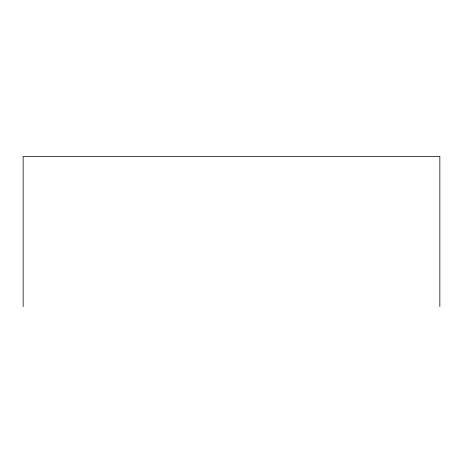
<?xml version="1.0" encoding="UTF-8"?>
<svg xmlns="http://www.w3.org/2000/svg" width="463" height="463" viewBox="0 0 463 463"><rect width="100%" height="100%" fill="white"/><g stroke="black" fill="none" stroke-linecap="round" stroke-linejoin="round"><path stroke-width="0.69" d="M439.85 306.622L439.85 156.378L23.15 156.378L23.15 306.622"/></g></svg>
